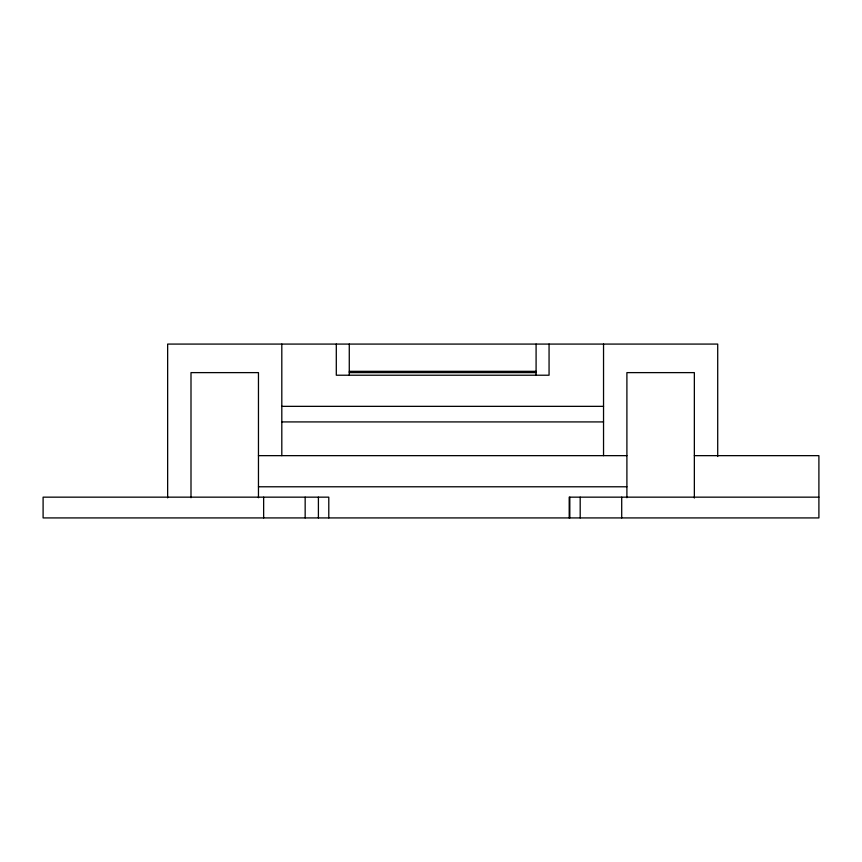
<?xml version="1.0" encoding="UTF-8"?>
<svg xmlns="http://www.w3.org/2000/svg" width="862" height="862" viewBox="0 0 862 862"><rect width="100%" height="100%" fill="white"/><g stroke="black" fill="none" stroke-linecap="round" stroke-linejoin="round"><path stroke-width="1.29" d="M349.272 371.328L536.089 371.328M349.272 372.621L536.089 372.621M281.809 406.347L603.54 406.347M281.809 421.917L603.54 421.917M258.46 455.653L626.9 455.653M694.352 455.653L818.9 455.653L818.9 517.922L43.1 517.922L43.1 497.158L328.788 497.158L328.788 517.922M258.46 486.782L626.9 486.782M818.9 497.158L569.2 497.158L569.2 517.922M717.712 456.494L717.712 344.078L167.648 344.078L167.648 497.859M694.352 498.042L694.352 372.621L626.9 372.621L626.9 497.74M621.707 497.158L621.707 517.922M603.54 344.078L603.54 455.653M580.191 497.158L580.191 517.922M569.814 497.158L569.814 517.922M549.062 344.078L549.062 375.218L336.299 375.218L336.299 344.078M536.089 344.078L536.089 375.218M349.272 344.078L349.272 375.218M318.401 497.158L318.401 517.922M305.159 497.158L305.159 517.922M281.809 344.078L281.809 455.653M263.643 497.158L263.643 517.922M258.46 497.74L258.46 372.621L190.998 372.621L190.998 497.74"/></g></svg>
